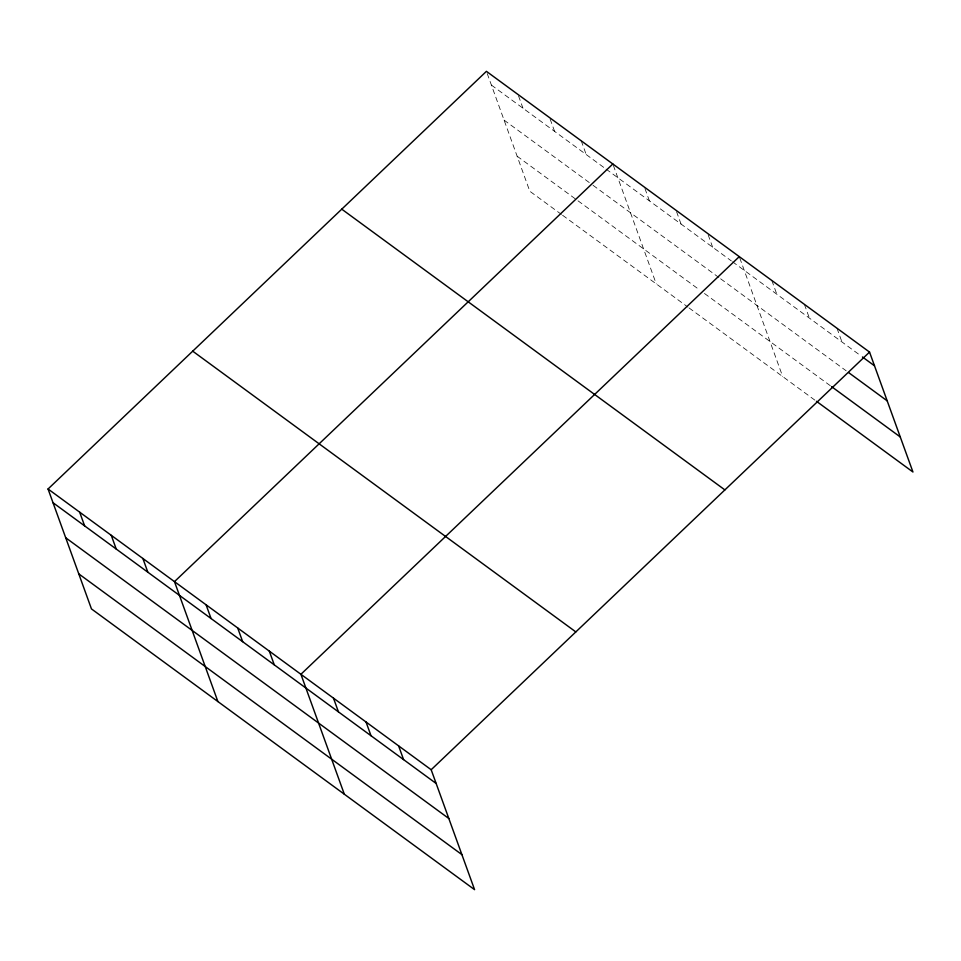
<?xml version="1.0" encoding="UTF-8"?>
<svg xmlns="http://www.w3.org/2000/svg" width="961" height="961" viewBox="0 0 961 961"><rect width="100%" height="100%" fill="white"/><g stroke="black" fill="none" stroke-linecap="round" stroke-linejoin="round"><path stroke-width="0.72" stroke-dasharray="4.8 3.6" d="M491.383 85.073L604.937 168.271M606.115 169.136L731.369 260.924M732.534 261.776L861.236 356.087M504.069 120.113L591.868 184.452M593.045 185.305L719.477 277.957M720.642 278.81L846.185 370.802M517.138 156.223L576.84 199.972M578.017 200.825L699.764 290.042M704.449 293.465L830.304 385.697M561.44 214.423L529.823 191.263L486.422 71.342M562.605 215.276L687.872 307.064M689.037 307.928L815.252 400.413M836.971 328.218L841.944 341.948M804.405 304.361L809.378 318.079M771.839 280.492L776.812 294.222M739.778 258.004L782.686 376.556M708.161 234.844L712.642 247.193M676.556 211.684L681.037 224.033M644.951 188.524L649.42 200.873M613.346 165.352L656.255 283.903M581.237 140.823L586.21 154.553M550.124 119.032L554.605 131.393M518.52 95.872L522.988 108.233"/><path stroke-width="1.44" d="M48.05 488.993L431.177 769.737L474.578 889.658L91.463 608.914L48.05 488.993L486.422 71.342L869.537 352.086L912.95 472.007L816.466 401.302M612.842 163.983L174.482 581.633L217.895 701.566M739.273 256.635L300.913 674.286L344.326 794.206M431.177 769.737L869.537 352.086M862.449 356.975L874.51 365.817M848.599 372.568L887.195 400.857M831.517 386.586L900.265 436.967M341.756 209.162L724.882 489.906M192.717 351.173L575.831 631.918M53.023 502.723L436.138 783.467M65.708 537.764L448.823 818.508M78.778 573.873L461.893 854.617M398.611 745.88L403.572 759.598M366.045 722.011L371.006 735.742M333.479 698.142L338.44 711.873M269.308 651.126L274.269 664.856M237.691 627.965L242.665 641.696M206.086 604.805L211.06 618.524M142.877 558.473L147.838 572.203M111.26 535.313L116.233 549.043M79.655 512.153L84.628 525.883"/></g></svg>
